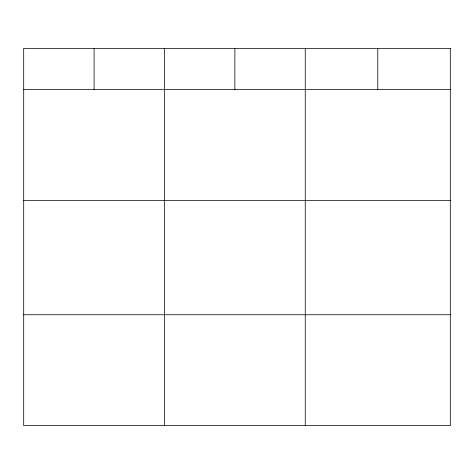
<?xml version="1.0" encoding="UTF-8"?>
<svg xmlns="http://www.w3.org/2000/svg" width="474" height="474" viewBox="0 0 474 474"><rect width="100%" height="100%" fill="white"/><g stroke="black" fill="none" stroke-linecap="round" stroke-linejoin="round"><path stroke-width="0.71" d="M23.7 89.61L450.3 89.61M23.7 200.502L450.3 200.502M23.7 314.754L450.3 314.754M377.778 48.354L377.778 89.61M305.256 48.354L305.256 425.646M234.867 48.354L234.867 89.61M164.478 48.354L164.478 425.646M94.089 48.354L94.089 89.61M450.3 48.354L23.7 48.354L23.7 425.646L450.3 425.646L450.3 48.354"/></g></svg>
